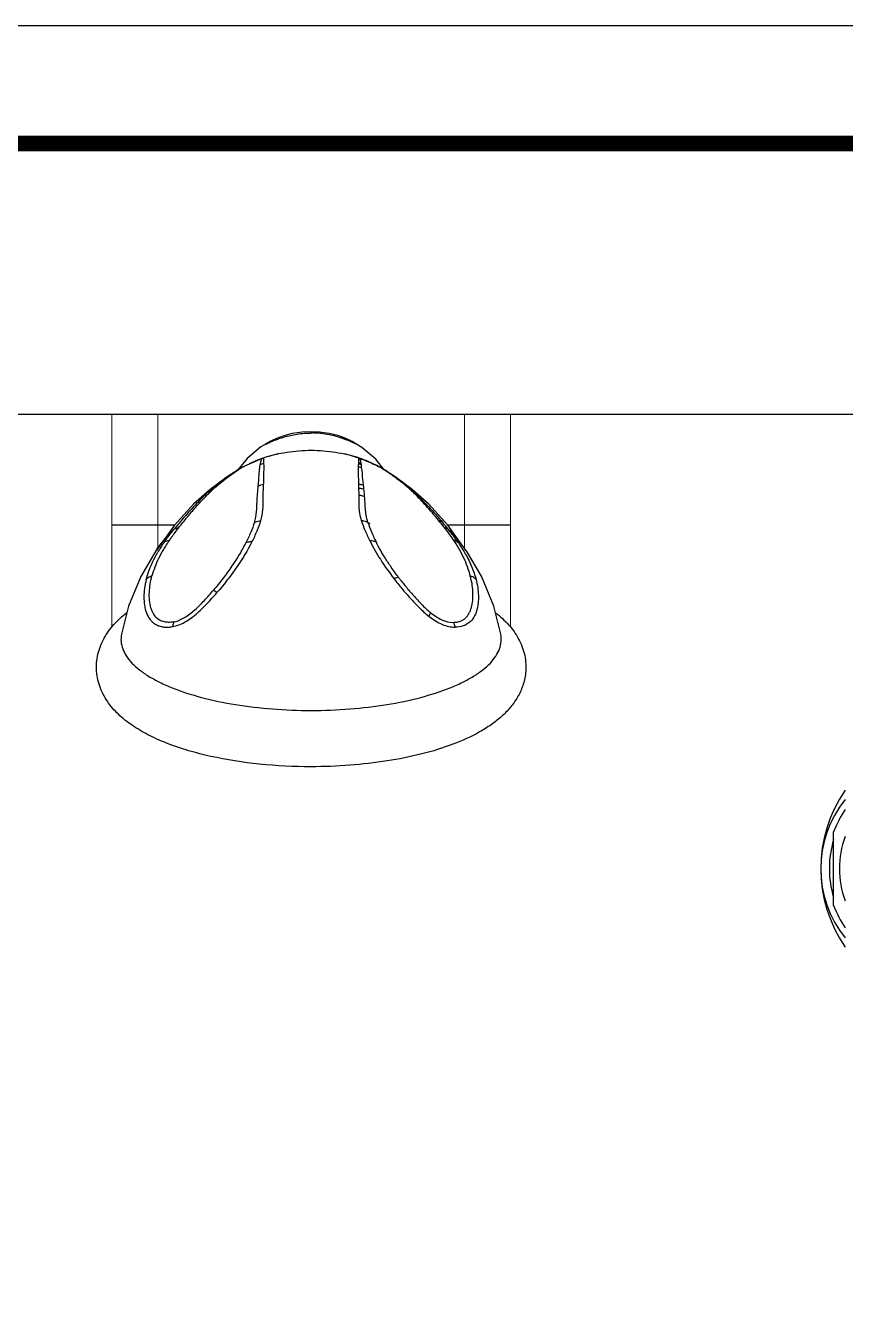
# Model space of a CAD drawing. Header units: millimetres. Extents: x 5308 to 9632, y 1173 to 3839.
# Drawn here: x 8953.8 to 9087.4, y 3629.6 to 3839.1 of the extents above; entities that cross this region are included whole.
import ezdxf

# ---------------------------------------------------------------- set-up
doc = ezdxf.new("R2010")
doc.units = ezdxf.units.MM
doc.header["$LTSCALE"] = 4
doc.layers.get('0').update_dxf_attribs({"linetype": 'CONTINUOUS'})
doc.layers.add('DLB3013-CR2S_시공도$0$1', color=7, linetype='CONTINUOUS')

# ---------------------------------------------------------------- blocks, each defined once
blk = doc.blocks.new('sf45d4vxc')
at = {"color": 7, "linetype": 'Continuous'}
for p, q in [((8740.35, 3608.62), (8740.35, 3608.83)), ((8740.36, 3608.61), (8740.36, 3608.62)), ((8733.4, 3606.99), (8733.31, 3606.95)), ((8733.89, 3607.35), (8733.77, 3607.29)), ((8746.84, 3607.35), (8746.94, 3607.29)), ((8748.63, 3606.28), (8746.94, 3607.29)), ((8747.34, 3606.98), (8746.95, 3607.15)), ((8747.43, 3606.94), (8747.34, 3606.98)), ((8729.91, 3604.45), (8728.42, 3602.61)), ((8732.51, 3604.51), (8732.23, 3604.4)), ((8732.49, 3604.51), (8732.24, 3604.41)), ((8732.51, 3604.51), (8732.49, 3604.51)), ((8748.2, 3604.5), (8748.22, 3604.51)), ((8748.2, 3604.5), (8748.2, 3604.5)), ((8748.39, 3604.44), (8748.39, 3604.44)), ((8729.06, 3602.99), (8728.45, 3602.63)), ((8729.34, 3603.13), (8729.06, 3602.99)), ((8729.12, 3603.02), (8729.06, 3602.99)), ((8729.24, 3603.09), (8729.48, 3603.21)), ((8730.27, 3603.55), (8729.48, 3603.21)), ((8751.08, 3603.3), (8750.48, 3603.6)), ((8751.31, 3603.17), (8751.08, 3603.3)), ((8751.41, 3603.12), (8751.31, 3603.17)), ((8751.38, 3603.14), (8751.35, 3603.15)), ((8751.53, 3603.06), (8751.41, 3603.12)), ((8751.43, 3603.11), (8751.42, 3603.11)), ((8751.52, 3603.06), (8751.51, 3603.07)), ((8751.55, 3603.04), (8751.52, 3603.06)), ((8751.58, 3603.03), (8751.54, 3603.05)), ((8751.56, 3603.04), (8751.55, 3603.04)), ((8751.58, 3603.02), (8751.56, 3603.04)), ((8751.58, 3603.03), (8751.58, 3603.03)), ((8752.34, 3602.58), (8751.58, 3603.03)), ((8751.6, 3603.01), (8751.58, 3603.02)), ((8752.23, 3602.65), (8751.64, 3602.99)), ((8752.21, 3602.64), (8752.19, 3602.66)), ((8752.26, 3602.63), (8752.21, 3602.66)), ((8725.26, 3600.39), (8723.85, 3599.36)), ((8725.46, 3600.6), (8724.9, 3600.18)), ((8726, 3601), (8725.46, 3600.6)), ((8726.51, 3601.36), (8726, 3601)), ((8754.71, 3601), (8754.2, 3601.36)), ((8754.68, 3600.9), (8754.56, 3600.99)), ((8755.25, 3600.6), (8754.71, 3601)), ((8755.22, 3600.56), (8754.83, 3600.85)), ((8755.03, 3600.63), (8755, 3600.65)), ((8755.08, 3600.59), (8755.03, 3600.63)), ((8755.39, 3600.44), (8755.22, 3600.56)), ((8755.81, 3600.18), (8755.25, 3600.6)), ((8755.83, 3600.1), (8755.39, 3600.44)), ((8756.39, 3599.74), (8755.81, 3600.18)), ((8756.36, 3599.66), (8755.83, 3600.1)), ((8756.73, 3599.35), (8756.36, 3599.66)), ((8756.87, 3599.36), (8756.39, 3599.74)), ((8756.73, 3599.35), (8756.73, 3599.35)), ((8757.13, 3598.99), (8756.73, 3599.35)), ((8759.52, 3597.01), (8756.87, 3599.36)), ((8757.34, 3598.79), (8757.13, 3598.99)), ((8762.61, 3593.58), (8759.52, 3597.01)), ((8718.1, 3593.58), (8715.07, 3589.43)), ((8765.64, 3589.43), (8762.61, 3593.58)), ((8715.06, 3589.43), (8715.07, 3589.43)), ((8765.64, 3589.43), (8765.65, 3589.43))]:
    blk.add_line(p, q, dxfattribs=at)
for points in [[(8740.35, 3608.83), (8738.89, 3608.76), (8737.28, 3608.51), (8735.88, 3608.15), (8734.71, 3607.73), (8733.89, 3607.35)], [(8746.84, 3607.35), (8745.9, 3607.77), (8744.69, 3608.19), (8743.27, 3608.54), (8741.7, 3608.77), (8740.35, 3608.83)], [(8741.91, 3608.53), (8741.87, 3608.54), (8741.51, 3608.57), (8741.14, 3608.59), (8740.76, 3608.61), (8740.36, 3608.62)], [(8746.6, 3607.31), (8746.4, 3607.39), (8746.19, 3607.47), (8745.97, 3607.56), (8745.74, 3607.64), (8745.5, 3607.73), (8745.25, 3607.81), (8744.99, 3607.9), (8744.73, 3607.98), (8744.45, 3608.06), (8744.16, 3608.13), (8743.86, 3608.2), (8743.55, 3608.27), (8743.28, 3608.33)], [(8733.77, 3607.29), (8732.17, 3606.35), (8729.91, 3604.45)], [(8733.31, 3606.95), (8733.24, 3606.92), (8733.23, 3606.92)], [(8734.11, 3607.31), (8733.94, 3607.23), (8733.78, 3607.16), (8733.4, 3606.99)], [(8746.95, 3607.15), (8746.78, 3607.23), (8746.6, 3607.31)], [(8747.5, 3606.91), (8747.51, 3606.91), (8747.49, 3606.92), (8747.43, 3606.94)], [(8752.28, 3602.62), (8750.88, 3604.37), (8748.63, 3606.28)], [(8735.04, 3605.25), (8735.05, 3605.26), (8735.04, 3605.25), (8735.01, 3605.25), (8734.94, 3605.23), (8734.17, 3605.03), (8733.11, 3604.72), (8731.72, 3604.24), (8730.24, 3603.6)], [(8745.69, 3605.25), (8745.67, 3605.25), (8745.65, 3605.26)], [(8750.48, 3603.6), (8749.2, 3604.16), (8747.8, 3604.66), (8746.75, 3604.97), (8746, 3605.17), (8745.69, 3605.25)], [(8728.47, 3602.64), (8728.43, 3602.62), (8728.19, 3602.47), (8727.84, 3602.25), (8727.44, 3601.99), (8726.99, 3601.69), (8726.51, 3601.36)], [(8754.2, 3601.36), (8753.72, 3601.69), (8753.27, 3601.99), (8752.86, 3602.26), (8752.51, 3602.48), (8752.26, 3602.63)], [(8754.83, 3600.85), (8753.45, 3601.85), (8752.34, 3602.58)], [(8724.9, 3600.18), (8724.32, 3599.74), (8723.84, 3599.36)], [(8723.84, 3599.36), (8721.19, 3597.01), (8718.1, 3593.58)], [(8715.06, 3589.43), (8712.6, 3585.25), (8710.58, 3580.37), (8709.43, 3575.81)], [(8771.28, 3575.81), (8770.12, 3580.4), (8768.11, 3585.26), (8765.65, 3589.43)]]:
    blk.add_lwpolyline(points, dxfattribs=at)
for centre, radius, start, end in [((8740.35, 3593.67), 14.95, 83.9914, 89.9738), ((8740.28, 3592.96), 15.66, 78.9526, 83.9925), ((8741.42, 3590.09), 18.7, 111.3061, 112.8581), ((8738.67, 3588.61), 20.31, 66.433, 68.1532), ((8747.22, 3601.11), 3.53, 70.735, 73.9415), ((8747.37, 3601.55), 3.07, 70.6712, 74.4), ((8741.49, 3584.34), 21.26, 71.0437, 71.5509), ((8739.87, 3579.68), 26.2, 70.5819, 71.0036), ((8742.15, 3586.18), 19.31, 64.4252, 70.5395), ((8739.71, 3585.5), 20.45, 122.6649, 123.9963), ((8741.74, 3581.07), 25.32, 120.8999, 121.9842), ((8742.41, 3579.95), 26.62, 120.0864, 120.9108), ((8730.8, 3600.02), 3.44, 118.6724, 119.2552), ((8730.95, 3599.75), 3.75, 117.1067, 118.6727), ((8733.38, 3600.73), 3.01, 105.3881, 116.9477), ((8731.48, 3603.39), 1.13, 11.2993, 12.6007), ((8749, 3603.39), 0.905, 166.0018, 167.6201), ((8749.8, 3603.48), 1.27, 177.8383, 179.0125), ((8740.63, 3582.42), 23.34, 62.3679, 62.6745), ((8741.03, 3583.36), 22.32, 62.2491, 62.4862), ((8749.84, 3600.31), 3.22, 60.5642, 61.4837), ((8749.91, 3600.15), 3.32, 60.9144, 62.9084), ((8748.91, 3598.69), 5.09, 60.0726, 60.3201), ((8739.2, 3581.8), 24.57, 59.9452, 60.0944), ((8750.15, 3600.52), 2.89, 61.5108, 63.1564), ((8750.16, 3600.55), 2.86, 60.3648, 61.5111), ((8740.99, 3584.82), 21.06, 57.8788, 59.7418), ((8740.9, 3584.68), 21.23, 57.6162, 57.8071), ((8777.84, 3530.27), 87.64, 126.4018, 126.8636), ((8727.21, 3598.67), 2.55, 109.5845, 122.8802), ((8712.35, 3544.48), 70.54, 52.8627, 53.1215), ((8729.79, 3567.58), 41.59, 52.6783, 52.8046), ((8744.62, 3586.91), 17.22, 52.1822, 52.5948), ((8754.71, 3599.88), 0.854, 53.3153, 56.4002), ((8744.34, 3586.55), 17.68, 51.8715, 52.1826), ((8754.78, 3599.82), 0.862, 53.2359, 56.4209), ((8744.07, 3586.21), 18.12, 51.5328, 51.8713), ((8754.86, 3599.75), 0.87, 53.1444, 56.4453), ((8743.64, 3585.67), 18.81, 50.9315, 51.5311), ((8742.35, 3584.08), 20.85, 49.444, 50.9086), ((8743.32, 3582.19), 21.87, 52.0126, 56.0745), ((8740.27, 3581.67), 24.03, 48.1335, 49.4286), ((8738.23, 3579.4), 27.09, 47.238, 48.1302), ((8737.27, 3578.35), 28.52, 47.0549, 47.2413), ((8735.23, 3576.18), 31.49, 45.722, 47.03), ((8743.66, 3582.63), 21.31, 51.7238, 52.0028), ((8692.11, 3537.75), 89.28, 38.4438, 39.3765), ((8690.42, 3533.93), 93.31, 39.1551, 40.0808), ((8747.27, 3576.91), 22.23, 34.2837, 45.7976), ((8734.31, 3578.23), 21.89, 144.9155, 149.879), ((8745.81, 3577.86), 22.59, 30.1823, 34.9201), ((8746, 3577.97), 22.37, 29.3701, 30.1848)]:
    blk.add_arc(centre, radius, start, end, dxfattribs=at)
for points, knots in [([(8734.63, 3607.51), (8735.05, 3607.68), (8736.18, 3608.07), (8738.09, 3608.49), (8739.59, 3608.61), (8740.36, 3608.61)], [0, 0, 0, 0, 0.232713, 0.609856, 1, 1, 1, 1]), ([(8746.23, 3607.45), (8746.01, 3607.54), (8745.05, 3607.9), (8744.05, 3608.18), (8743.28, 3608.33)], [0, 0, 0, 0, 0.234004, 1, 1, 1, 1]), ([(8748.2, 3604.5), (8746.94, 3604.92), (8744.35, 3605.54), (8740.36, 3605.85), (8736.37, 3605.54), (8733.77, 3604.92), (8732.51, 3604.51)], [0, 0, 0, 0, 0.249515, 0.499996, 0.750483, 1, 1, 1, 1]), ([(8733.34, 3607.06), (8733.28, 3607.03), (8733.2, 3606.98), (8733.11, 3606.92), (8733.06, 3606.88), (8733.01, 3606.86), (8732.99, 3606.83), (8732.98, 3606.82), (8732.98, 3606.81), (8732.98, 3606.81), (8732.99, 3606.81), (8733.01, 3606.82), (8733.05, 3606.83), (8733.1, 3606.85), (8733.16, 3606.88), (8733.24, 3606.92), (8733.37, 3606.97), (8733.46, 3607.02), (8733.53, 3607.05)], [0, 0, 0, 0, 0.186841, 0.262386, 0.324293, 0.371352, 0.402799, 0.418433, 0.4218, 0.426818, 0.435704, 0.448742, 0.487016, 0.540716, 0.608671, 0.689698, 0.782674, 1, 1, 1, 1]), ([(8733.77, 3607.29), (8733.73, 3607.27), (8733.58, 3607.2), (8733.44, 3607.12), (8733.34, 3607.06)], [0, 0, 0, 0, 0.273898, 1, 1, 1, 1]), ([(8733.53, 3607.05), (8733.58, 3607.07), (8733.79, 3607.16), (8733.99, 3607.25), (8734.16, 3607.32)], [0, 0, 0, 0, 0.227223, 1, 1, 1, 1]), ([(8734.14, 3607.41), (8734.12, 3607.41), (8734.03, 3607.41), (8733.95, 3607.38), (8733.89, 3607.35)], [0, 0, 0, 0, 0.26674, 1, 1, 1, 1]), ([(8746.84, 3607.35), (8746.82, 3607.35), (8746.74, 3607.39), (8746.66, 3607.4), (8746.6, 3607.4)], [0, 0, 0, 0, 0.237365, 1, 1, 1, 1]), ([(8747.35, 3606.97), (8747.31, 3606.99), (8747.12, 3607.07), (8746.94, 3607.15), (8746.79, 3607.22)], [0, 0, 0, 0, 0.219342, 1, 1, 1, 1]), ([(8746.94, 3607.29), (8746.98, 3607.27), (8747.12, 3607.2), (8747.26, 3607.12), (8747.36, 3607.07)], [0, 0, 0, 0, 0.271029, 1, 1, 1, 1]), ([(8747.36, 3607.07), (8747.41, 3607.04), (8747.5, 3606.98), (8747.61, 3606.91), (8747.67, 3606.87), (8747.71, 3606.85), (8747.72, 3606.83), (8747.74, 3606.82), (8747.72, 3606.81), (8747.7, 3606.82), (8747.67, 3606.83), (8747.63, 3606.85), (8747.57, 3606.87), (8747.48, 3606.91), (8747.4, 3606.94), (8747.35, 3606.97)], [0, 0, 0, 0, 0.209281, 0.370703, 0.43113, 0.476806, 0.506907, 0.521209, 0.53017, 0.553985, 0.59367, 0.648459, 0.717418, 0.799617, 1, 1, 1, 1]), ([(8732.24, 3604.41), (8732.07, 3604.34), (8731.42, 3604.05), (8730.76, 3603.77), (8730.27, 3603.55)], [0, 0, 0, 0, 0.250773, 1, 1, 1, 1]), ([(8732.23, 3604.39), (8732.21, 3604.36), (8732.21, 3604.3), (8732.19, 3604.2), (8732.16, 3604.09), (8732.11, 3603.96), (8732.09, 3603.8), (8732.06, 3603.62), (8732.03, 3603.49), (8732.01, 3603.42)], [0, 0, 0, 0, 0.106216, 0.189534, 0.305799, 0.446392, 0.599915, 0.778626, 1, 1, 1, 1]), ([(8732.51, 3604.51), (8732.53, 3604.48), (8732.57, 3604.44), (8732.61, 3604.37), (8732.62, 3604.27), (8732.6, 3604.14), (8732.57, 3603.93), (8732.56, 3603.76), (8732.58, 3603.64)], [0, 0, 0, 0, 0.101529, 0.180625, 0.283964, 0.422872, 0.59464, 1, 1, 1, 1]), ([(8748.12, 3603.76), (8748.12, 3603.86), (8748.12, 3604.04), (8748.1, 3604.25), (8748.11, 3604.38), (8748.13, 3604.45), (8748.17, 3604.49), (8748.2, 3604.5)], [0, 0, 0, 0, 0.401334, 0.699173, 0.805533, 0.886434, 1, 1, 1, 1]), ([(8748.12, 3603.76), (8748.16, 3603.75), (8748.29, 3603.74), (8748.42, 3603.71), (8748.51, 3603.67)], [0, 0, 0, 0, 0.258952, 1, 1, 1, 1]), ([(8748.51, 3603.67), (8748.48, 3603.78), (8748.45, 3603.97), (8748.39, 3604.18), (8748.37, 3604.31), (8748.36, 3604.38), (8748.37, 3604.43), (8748.39, 3604.44)], [0, 0, 0, 0, 0.416659, 0.726307, 0.835889, 0.915102, 1, 1, 1, 1]), ([(8748.39, 3604.44), (8748.39, 3604.44), (8748.39, 3604.45), (8748.4, 3604.45), (8748.4, 3604.45)], [0, 0, 0, 0, 0.588612, 1, 1, 1, 1]), ([(8748.39, 3604.44), (8748.64, 3604.35), (8749.64, 3603.97), (8750.63, 3603.53), (8751.34, 3603.16)], [0, 0, 0, 0, 0.250846, 1, 1, 1, 1]), ([(8748.39, 3604.44), (8748.64, 3604.35), (8749.65, 3603.97), (8750.63, 3603.53), (8751.34, 3603.16)], [0, 0, 0, 0, 0.250928, 1, 1, 1, 1]), ([(8725.83, 3600.81), (8726.08, 3600.99), (8726.89, 3601.59), (8727.73, 3602.17), (8728.33, 3602.55)], [0, 0, 0, 0, 0.30362, 1, 1, 1, 1]), ([(8728.27, 3602.45), (8728.13, 3602.36), (8727.49, 3601.92), (8726.86, 3601.45), (8726.36, 3601.07)], [0, 0, 0, 0, 0.210189, 1, 1, 1, 1]), ([(8729.34, 3603.13), (8729.3, 3603.1), (8729.07, 3602.97), (8728.85, 3602.83), (8728.67, 3602.71)], [0, 0, 0, 0, 0.19064, 1, 1, 1, 1]), ([(8729.34, 3603.13), (8729.35, 3603.13), (8729.37, 3603.15), (8729.39, 3603.16), (8729.41, 3603.17)], [0, 0, 0, 0, 0.194426, 1, 1, 1, 1]), ([(8729.41, 3603.17), (8729.42, 3603.17), (8729.44, 3603.18), (8729.47, 3603.2), (8729.48, 3603.21)], [0, 0, 0, 0, 0.303795, 1, 1, 1, 1]), ([(8731.74, 3599.98), (8731.77, 3600.38), (8731.82, 3601.09), (8731.89, 3601.94), (8731.94, 3602.51), (8731.99, 3602.94), (8732.02, 3603.24), (8732.02, 3603.42)], [0, 0, 0, 0, 0.34073, 0.623321, 0.741824, 0.844757, 1, 1, 1, 1]), ([(8732.59, 3603.61), (8732.62, 3603.44), (8732.63, 3603.15), (8732.62, 3602.74), (8732.61, 3602.18), (8732.61, 3601.36), (8732.6, 3600.68), (8732.6, 3600.3)], [0, 0, 0, 0, 0.156485, 0.259435, 0.377647, 0.660104, 1, 1, 1, 1]), ([(8748.08, 3603.11), (8748.08, 3603.16), (8748.08, 3603.32), (8748.09, 3603.48), (8748.12, 3603.59)], [0, 0, 0, 0, 0.287279, 1, 1, 1, 1]), ([(8748.08, 3603.11), (8748.13, 3603.11), (8748.3, 3603.1), (8748.46, 3603.06), (8748.58, 3603.01)], [0, 0, 0, 0, 0.259308, 1, 1, 1, 1]), ([(8748.11, 3600.3), (8748.1, 3600.85), (8748.1, 3601.78), (8748.09, 3602.72), (8748.09, 3603.11)], [0, 0, 0, 0, 0.581156, 1, 1, 1, 1]), ([(8748.12, 3603.61), (8748.16, 3603.61), (8748.3, 3603.6), (8748.44, 3603.56), (8748.54, 3603.53)], [0, 0, 0, 0, 0.259139, 1, 1, 1, 1]), ([(8748.12, 3603.59), (8748.15, 3603.59), (8748.3, 3603.57), (8748.44, 3603.54), (8748.53, 3603.5)], [0, 0, 0, 0, 0.259153, 1, 1, 1, 1]), ([(8748.13, 3603.63), (8748.17, 3603.63), (8748.3, 3603.62), (8748.44, 3603.59), (8748.54, 3603.55)], [0, 0, 0, 0, 0.259126, 1, 1, 1, 1]), ([(8748.58, 3603.01), (8748.57, 3603.06), (8748.55, 3603.22), (8748.53, 3603.38), (8748.53, 3603.5)], [0, 0, 0, 0, 0.288806, 1, 1, 1, 1]), ([(8748.89, 3600.11), (8748.85, 3600.41), (8748.76, 3601.38), (8748.68, 3602.35), (8748.58, 3603.01)], [0, 0, 0, 0, 0.310826, 1, 1, 1, 1]), ([(8754.56, 3600.99), (8754.33, 3601.16), (8753.58, 3601.72), (8752.82, 3602.26), (8752.27, 3602.61)], [0, 0, 0, 0, 0.301377, 1, 1, 1, 1]), ([(8725.26, 3600.39), (8725.15, 3600.31), (8724.7, 3599.96), (8724.26, 3599.59), (8723.94, 3599.31)], [0, 0, 0, 0, 0.242541, 1, 1, 1, 1]), ([(8724.09, 3599.18), (8724.47, 3599.54), (8725.21, 3600.19), (8725.99, 3600.79), (8726.36, 3601.07)], [0, 0, 0, 0, 0.532772, 1, 1, 1, 1]), ([(8731.1, 3594.03), (8731.27, 3594.61), (8731.5, 3595.71), (8731.52, 3597.3), (8731.62, 3598.69), (8731.7, 3599.57), (8731.74, 3599.98)], [0, 0, 0, 0, 0.303077, 0.559706, 0.791836, 1, 1, 1, 1]), ([(8732.15, 3594.33), (8732.32, 3594.93), (8732.54, 3596.04), (8732.53, 3597.63), (8732.55, 3599.02), (8732.59, 3599.89), (8732.6, 3600.3)], [0, 0, 0, 0, 0.306815, 0.563723, 0.794157, 1, 1, 1, 1]), ([(8748.11, 3600.3), (8748.18, 3600.3), (8748.45, 3600.27), (8748.71, 3600.19), (8748.89, 3600.11)], [0, 0, 0, 0, 0.258171, 1, 1, 1, 1]), ([(8748.14, 3599.66), (8748.14, 3599.71), (8748.13, 3599.93), (8748.12, 3600.14), (8748.11, 3600.3)], [0, 0, 0, 0, 0.257014, 1, 1, 1, 1]), ([(8748.16, 3598.51), (8748.16, 3598.61), (8748.16, 3598.99), (8748.15, 3599.37), (8748.14, 3599.66)], [0, 0, 0, 0, 0.258984, 1, 1, 1, 1]), ([(8748.14, 3599.66), (8748.21, 3599.65), (8748.49, 3599.62), (8748.77, 3599.53), (8748.96, 3599.45)], [0, 0, 0, 0, 0.257847, 1, 1, 1, 1]), ([(8748.96, 3599.45), (8748.96, 3599.5), (8748.93, 3599.72), (8748.91, 3599.95), (8748.89, 3600.11)], [0, 0, 0, 0, 0.257006, 1, 1, 1, 1]), ([(8754.56, 3600.99), (8754.58, 3600.98), (8754.68, 3600.95), (8754.77, 3600.9), (8754.83, 3600.85)], [0, 0, 0, 0, 0.260357, 1, 1, 1, 1]), ([(8756.31, 3599.57), (8756.35, 3599.56), (8756.5, 3599.5), (8756.64, 3599.42), (8756.73, 3599.35)], [0, 0, 0, 0, 0.263989, 1, 1, 1, 1]), ([(8723.94, 3599.31), (8723.48, 3598.9), (8722.53, 3598.01), (8720.48, 3595.89), (8718.97, 3594.11), (8717.94, 3592.84)], [0, 0, 0, 0, 0.207715, 0.444343, 1, 1, 1, 1]), ([(8718.73, 3593.13), (8719.21, 3593.74), (8720.13, 3594.89), (8721.52, 3596.51), (8722.82, 3597.92), (8723.67, 3598.78), (8724.09, 3599.18)], [0, 0, 0, 0, 0.287216, 0.549856, 0.788644, 1, 1, 1, 1]), ([(8748.19, 3596.64), (8748.18, 3596.96), (8748.18, 3597.58), (8748.17, 3598.21), (8748.16, 3598.51)], [0, 0, 0, 0, 0.516695, 1, 1, 1, 1]), ([(8748.16, 3598.51), (8748.24, 3598.5), (8748.56, 3598.46), (8748.86, 3598.36), (8749.07, 3598.26)], [0, 0, 0, 0, 0.257284, 1, 1, 1, 1]), ([(8749.07, 3598.26), (8749.06, 3598.37), (8749.03, 3598.76), (8749, 3599.15), (8748.96, 3599.45)], [0, 0, 0, 0, 0.258631, 1, 1, 1, 1]), ([(8749.61, 3594.03), (8749.5, 3594.43), (8749.32, 3595.19), (8749.19, 3596.29), (8749.15, 3597.31), (8749.1, 3597.95), (8749.07, 3598.26)], [0, 0, 0, 0, 0.289968, 0.546599, 0.780218, 1, 1, 1, 1]), ([(8761.13, 3594.39), (8760.46, 3595.2), (8759.2, 3596.68), (8757.86, 3598.1), (8757.21, 3598.73)], [0, 0, 0, 0, 0.537921, 1, 1, 1, 1]), ([(8757.34, 3598.79), (8758.07, 3598.11), (8759.61, 3596.55), (8761.05, 3594.91), (8761.81, 3594.01)], [0, 0, 0, 0, 0.458484, 1, 1, 1, 1]), ([(8748.56, 3594.33), (8748.45, 3594.73), (8748.27, 3595.5), (8748.2, 3596.27), (8748.19, 3596.64)], [0, 0, 0, 0, 0.533247, 1, 1, 1, 1]), ([(8731.1, 3594.03), (8730.93, 3593.49), (8730.51, 3592.37), (8729.99, 3591.29), (8729.7, 3590.73)], [0, 0, 0, 0, 0.467707, 1, 1, 1, 1]), ([(8730.71, 3590.87), (8731.01, 3591.46), (8731.55, 3592.6), (8731.99, 3593.77), (8732.15, 3594.33)], [0, 0, 0, 0, 0.53326, 1, 1, 1, 1]), ([(8731.1, 3594.03), (8731.18, 3594.07), (8731.51, 3594.22), (8731.87, 3594.31), (8732.15, 3594.33)], [0, 0, 0, 0, 0.242857, 1, 1, 1, 1]), ([(8748.56, 3594.33), (8748.72, 3593.8), (8749.13, 3592.68), (8749.63, 3591.6), (8749.92, 3591.03)], [0, 0, 0, 0, 0.467895, 1, 1, 1, 1]), ([(8749.61, 3594.03), (8749.53, 3594.07), (8749.2, 3594.22), (8748.83, 3594.31), (8748.56, 3594.33)], [0, 0, 0, 0, 0.24335, 1, 1, 1, 1]), ([(8749.61, 3594.03), (8749.77, 3593.52), (8750.17, 3592.46), (8750.66, 3591.42), (8750.93, 3590.88)], [0, 0, 0, 0, 0.468748, 1, 1, 1, 1]), ([(8749.99, 3593.81), (8749.92, 3593.84), (8749.8, 3593.93), (8749.67, 3594), (8749.61, 3594.03)], [0, 0, 0, 0, 0.505189, 1, 1, 1, 1]), ([(8761.13, 3594.39), (8761.19, 3594.37), (8761.44, 3594.28), (8761.67, 3594.14), (8761.81, 3594.01)], [0, 0, 0, 0, 0.264254, 1, 1, 1, 1]), ([(8763.52, 3591.26), (8763.28, 3591.61), (8762.8, 3592.28), (8762.3, 3592.94), (8762.04, 3593.26)], [0, 0, 0, 0, 0.504156, 1, 1, 1, 1]), ([(8762.04, 3593.26), (8762.11, 3593.24), (8762.37, 3593.14), (8762.62, 3592.99), (8762.77, 3592.84)], [0, 0, 0, 0, 0.263946, 1, 1, 1, 1]), ([(8717.24, 3591.1), (8716.89, 3590.63), (8716.27, 3589.68), (8715.48, 3588.22), (8714.86, 3586.78), (8714.54, 3585.8), (8714.41, 3585.32)], [0, 0, 0, 0, 0.271474, 0.52605, 0.76822, 1, 1, 1, 1]), ([(8715.07, 3589.43), (8715.27, 3589.74), (8716.14, 3590.94), (8717.13, 3592.06), (8717.94, 3592.84)], [0, 0, 0, 0, 0.248873, 1, 1, 1, 1]), ([(8716.39, 3590.81), (8716.52, 3590.99), (8717.01, 3591.68), (8717.54, 3592.35), (8717.94, 3592.84)], [0, 0, 0, 0, 0.252223, 1, 1, 1, 1]), ([(8716.39, 3590.81), (8716.45, 3590.86), (8716.7, 3591.02), (8717.01, 3591.09), (8717.24, 3591.1)], [0, 0, 0, 0, 0.2281, 1, 1, 1, 1]), ([(8717.24, 3591.1), (8717.36, 3591.28), (8717.66, 3591.71), (8718.16, 3592.38), (8718.54, 3592.88), (8718.73, 3593.13)], [0, 0, 0, 0, 0.253323, 0.631095, 1, 1, 1, 1]), ([(8718.73, 3593.13), (8718.65, 3593.12), (8718.37, 3593.08), (8718.1, 3592.97), (8717.94, 3592.84)], [0, 0, 0, 0, 0.26991, 1, 1, 1, 1]), ([(8764.33, 3590.79), (8764.08, 3591.15), (8763.57, 3591.84), (8763.04, 3592.51), (8762.77, 3592.84)], [0, 0, 0, 0, 0.50393, 1, 1, 1, 1]), ([(8766.3, 3585.31), (8766.04, 3586.33), (8765.26, 3588.4), (8764.16, 3590.31), (8763.52, 3591.26)], [0, 0, 0, 0, 0.476723, 1, 1, 1, 1]), ([(8763.52, 3591.26), (8763.59, 3591.24), (8763.89, 3591.12), (8764.16, 3590.95), (8764.33, 3590.79)], [0, 0, 0, 0, 0.261504, 1, 1, 1, 1]), ([(8713.48, 3584.74), (8713.58, 3585.12), (8714.04, 3586.67), (8714.75, 3588.15), (8715.37, 3589.22)], [0, 0, 0, 0, 0.237936, 1, 1, 1, 1]), ([(8729.7, 3590.73), (8729.39, 3590.1), (8728.66, 3588.82), (8727.43, 3586.89), (8726.01, 3584.91), (8724.95, 3583.62), (8724.4, 3582.97)], [0, 0, 0, 0, 0.223727, 0.467817, 0.728122, 1, 1, 1, 1]), ([(8730.71, 3590.87), (8729.99, 3589.47), (8728.71, 3587.39), (8726.73, 3584.68), (8725.6, 3583.29), (8725, 3582.61)], [0, 0, 0, 0, 0.467223, 0.727763, 1, 1, 1, 1]), ([(8730.71, 3590.87), (8730.62, 3590.87), (8730.28, 3590.87), (8729.94, 3590.81), (8729.7, 3590.73)], [0, 0, 0, 0, 0.265224, 1, 1, 1, 1]), ([(8750.93, 3590.88), (8750.85, 3590.91), (8750.53, 3591.01), (8750.18, 3591.04), (8749.92, 3591.03)], [0, 0, 0, 0, 0.234748, 1, 1, 1, 1]), ([(8749.92, 3591.03), (8750.44, 3590.01), (8751.67, 3587.89), (8753.08, 3585.9), (8753.86, 3584.87)], [0, 0, 0, 0, 0.470519, 1, 1, 1, 1]), ([(8754.6, 3585.08), (8754.23, 3585.57), (8753.52, 3586.56), (8752.25, 3588.47), (8751.41, 3589.92), (8750.93, 3590.88)], [0, 0, 0, 0, 0.270721, 0.52881, 1, 1, 1, 1]), ([(8765.49, 3588.94), (8765.69, 3588.59), (8766.4, 3587.25), (8766.95, 3585.82), (8767.23, 3584.74)], [0, 0, 0, 0, 0.264032, 1, 1, 1, 1]), ([(8714.41, 3585.32), (8714.32, 3585.29), (8713.98, 3585.15), (8713.67, 3584.94), (8713.48, 3584.74)], [0, 0, 0, 0, 0.262444, 1, 1, 1, 1]), ([(8718.02, 3577.84), (8717.78, 3577.78), (8717.31, 3577.74), (8716.63, 3577.79), (8716.01, 3577.95), (8715.3, 3578.29), (8714.78, 3578.9), (8714.43, 3579.58), (8714.16, 3580.34), (8713.98, 3581.38), (8713.96, 3582.67), (8714.1, 3584), (8714.29, 3584.88), (8714.41, 3585.32)], [0, 0, 0, 0, 0.073457, 0.139453, 0.200637, 0.25831, 0.369991, 0.427004, 0.485273, 0.607135, 0.734472, 0.865143, 1, 1, 1, 1]), ([(8754.6, 3585.08), (8754.49, 3585.07), (8754.24, 3585.01), (8753.99, 3584.93), (8753.86, 3584.87)], [0, 0, 0, 0, 0.44848, 1, 1, 1, 1]), ([(8753.86, 3584.87), (8754.28, 3584.33), (8755.14, 3583.25), (8756.51, 3581.67), (8757.94, 3580.15), (8758.98, 3579.2), (8759.52, 3578.77)], [0, 0, 0, 0, 0.246066, 0.497184, 0.750135, 1, 1, 1, 1]), ([(8754.6, 3585.08), (8754.98, 3584.58), (8755.78, 3583.58), (8756.81, 3582.37), (8757.68, 3581.41), (8758.34, 3580.7), (8759.04, 3580.03), (8759.52, 3579.6), (8759.77, 3579.4)], [0, 0, 0, 0, 0.245785, 0.496361, 0.622713, 0.749322, 0.875377, 1, 1, 1, 1]), ([(8763.5, 3577.76), (8763.71, 3577.76), (8764.11, 3577.8), (8764.67, 3577.94), (8765.18, 3578.18), (8765.6, 3578.52), (8765.93, 3578.95), (8766.2, 3579.41), (8766.41, 3579.92), (8766.61, 3580.65), (8766.74, 3581.63), (8766.74, 3583.27), (8766.52, 3584.5), (8766.3, 3585.31)], [0, 0, 0, 0, 0.06648, 0.128403, 0.186976, 0.243793, 0.300666, 0.35805, 0.416491, 0.476533, 0.601601, 0.731064, 1, 1, 1, 1]), ([(8767.23, 3584.74), (8767.17, 3584.81), (8766.9, 3585.05), (8766.56, 3585.23), (8766.3, 3585.32)], [0, 0, 0, 0, 0.238806, 1, 1, 1, 1]), ([(8713.48, 3584.74), (8713.36, 3584.27), (8713.17, 3583.33), (8713.06, 3581.93), (8713.15, 3580.57), (8713.45, 3579.3), (8713.94, 3578.36), (8714.51, 3577.76), (8715.01, 3577.4), (8715.61, 3577.14), (8716.28, 3576.99), (8717.02, 3576.96), (8717.53, 3577.01), (8717.79, 3577.06)], [0, 0, 0, 0, 0.134601, 0.264373, 0.389802, 0.509724, 0.623668, 0.679646, 0.736319, 0.795197, 0.85795, 0.925921, 1, 1, 1, 1]), ([(8718.02, 3577.84), (8718.17, 3577.87), (8718.45, 3577.95), (8718.87, 3578.11), (8719.31, 3578.31), (8719.89, 3578.63), (8720.6, 3579.12), (8721.7, 3580.02), (8722.72, 3581.06), (8723.69, 3582.14), (8724.17, 3582.69), (8724.4, 3582.97)], [0, 0, 0, 0, 0.051876, 0.106712, 0.163776, 0.223145, 0.346822, 0.475176, 0.737673, 0.869214, 1, 1, 1, 1]), ([(8725, 3582.61), (8724.89, 3582.68), (8724.7, 3582.81), (8724.49, 3582.92), (8724.4, 3582.97)], [0, 0, 0, 0, 0.562759, 1, 1, 1, 1]), ([(8767.23, 3584.74), (8767.34, 3584.31), (8767.52, 3583.43), (8767.64, 3582.13), (8767.59, 3580.86), (8767.37, 3579.66), (8766.91, 3578.57), (8766.17, 3577.66), (8765.09, 3577.08), (8764.26, 3576.97), (8763.83, 3576.98)], [0, 0, 0, 0, 0.136653, 0.269031, 0.397171, 0.520444, 0.637987, 0.751614, 0.868598, 1, 1, 1, 1]), ([(8717.79, 3577.06), (8718.46, 3577.18), (8719.83, 3577.75), (8721.66, 3579.08), (8723.38, 3580.77), (8724.47, 3581.99), (8725, 3582.61)], [0, 0, 0, 0, 0.218911, 0.470197, 0.734672, 1, 1, 1, 1]), ([(8740.35, 3554.23), (8737.54, 3554.23), (8732.04, 3554.5), (8725.37, 3555.53), (8720.45, 3556.78), (8717.13, 3557.89), (8714.13, 3559.19), (8711.47, 3560.7), (8709.16, 3562.46), (8707.26, 3564.54), (8705.89, 3566.99), (8705.24, 3569.75), (8705.46, 3572.59), (8706.49, 3575.21), (8708.15, 3577.48), (8709.53, 3578.73), (8710.27, 3579.31)], [0, 0, 0, 0, 0.161528, 0.314552, 0.385691, 0.452461, 0.514705, 0.57273, 0.62749, 0.680464, 0.733274, 0.786761, 0.840482, 0.89363, 0.946367, 1, 1, 1, 1]), ([(8759.77, 3579.4), (8759.76, 3579.35), (8759.69, 3579.14), (8759.6, 3578.93), (8759.52, 3578.77)], [0, 0, 0, 0, 0.212964, 1, 1, 1, 1]), ([(8759.52, 3578.77), (8759.87, 3578.49), (8760.58, 3577.99), (8761.69, 3577.4), (8762.77, 3577.05), (8763.49, 3576.98), (8763.83, 3576.98)], [0, 0, 0, 0, 0.283004, 0.547466, 0.786584, 1, 1, 1, 1]), ([(8759.77, 3579.4), (8760.07, 3579.16), (8760.68, 3578.7), (8761.88, 3578.04), (8762.87, 3577.74), (8763.5, 3577.76)], [0, 0, 0, 0, 0.282149, 0.548093, 1, 1, 1, 1]), ([(8770.42, 3579.32), (8771.18, 3578.73), (8772.6, 3577.44), (8774.29, 3575.1), (8775.14, 3572.84), (8775.38, 3570.93), (8775.35, 3569.96), (8775.3, 3569.48)], [0, 0, 0, 0, 0.251266, 0.498295, 0.747463, 0.873577, 1, 1, 1, 1]), ([(8717.79, 3577.06), (8717.81, 3577.13), (8717.86, 3577.4), (8717.94, 3577.66), (8718.02, 3577.84)], [0, 0, 0, 0, 0.259272, 1, 1, 1, 1]), ([(8763.5, 3577.76), (8763.53, 3577.7), (8763.67, 3577.45), (8763.77, 3577.18), (8763.83, 3576.98)], [0, 0, 0, 0, 0.24345, 1, 1, 1, 1]), ([(8709.43, 3575.81), (8709.36, 3575.42), (8709.32, 3574.61), (8709.61, 3573.39), (8710.22, 3572.2), (8711.16, 3571.06), (8712.39, 3569.96), (8713.91, 3568.92), (8715.7, 3567.95), (8718.54, 3566.69), (8722.65, 3565.39), (8728.13, 3564.26), (8734.12, 3563.56), (8738.25, 3563.4), (8740.35, 3563.4)], [0, 0, 0, 0, 0.03307, 0.066831, 0.103214, 0.143688, 0.189178, 0.240166, 0.296797, 0.35897, 0.498635, 0.655553, 0.824633, 1, 1, 1, 1]), ([(8740.35, 3563.4), (8742.46, 3563.4), (8746.59, 3563.56), (8752.58, 3564.26), (8758.06, 3565.39), (8762.17, 3566.69), (8765.01, 3567.95), (8766.8, 3568.92), (8768.32, 3569.96), (8769.55, 3571.06), (8770.48, 3572.2), (8771.1, 3573.39), (8771.39, 3574.61), (8771.35, 3575.42), (8771.28, 3575.81)], [0, 0, 0, 0, 0.175367, 0.344447, 0.501365, 0.64103, 0.703203, 0.759834, 0.810822, 0.856312, 0.896786, 0.933169, 0.96693, 1, 1, 1, 1]), ([(8775.3, 3569.47), (8775.22, 3568.78), (8774.92, 3567.42), (8774.04, 3565.53), (8772.84, 3563.84), (8771.37, 3562.35), (8769.68, 3561.03), (8767.1, 3559.42), (8763.34, 3557.74), (8758.28, 3556.19), (8752.65, 3555.07), (8746.61, 3554.39), (8742.46, 3554.23), (8740.35, 3554.23)], [0, 0, 0, 0, 0.051068, 0.101425, 0.151675, 0.202288, 0.254256, 0.308397, 0.425209, 0.554731, 0.695872, 0.845645, 1, 1, 1, 1])]:
    blk.add_open_spline(points, degree=3, knots=knots, dxfattribs=at)
for points in [[(8734.27, 3607.39), (8734.23, 3607.4), (8734.18, 3607.4), (8734.14, 3607.41)], [(8746.6, 3607.4), (8746.55, 3607.4), (8746.5, 3607.39), (8746.46, 3607.38)], [(8732.24, 3604.41), (8732.23, 3604.41), (8732.23, 3604.4), (8732.23, 3604.4)], [(8748.13, 3603.63), (8748.13, 3603.67), (8748.12, 3603.71), (8748.12, 3603.76)], [(8748.54, 3603.55), (8748.53, 3603.59), (8748.52, 3603.63), (8748.51, 3603.67)], [(8748.12, 3603.61), (8748.13, 3603.62), (8748.13, 3603.63), (8748.13, 3603.63)], [(8748.54, 3603.53), (8748.54, 3603.53), (8748.54, 3603.54), (8748.54, 3603.55)], [(8731.74, 3599.98), (8732.01, 3600.13), (8732.3, 3600.24), (8732.6, 3600.3)]]:
    blk.add_open_spline(points, degree=3, dxfattribs=at)

msp = doc.modelspace()

# ---------------------------------------------------------------- linework, layer by layer
at = {"ltscale": 0.5}
for p, q in [((8612.06, 3775.79), (9320.97, 3775.79)), ((8967.82, 3757.79), (8978.15, 3757.79)), ((9022.5, 3757.79), (9032.82, 3757.79))]:
    msp.add_line(p, q, dxfattribs=at)
at = {"color": 7, "linetype": 'Continuous'}
msp.add_line((9085.49, 3695.71), (9085.49, 3707.74), dxfattribs=at)
at = {"ltscale": 0.5}
msp.add_lwpolyline([(8504.1, 3012.32), (9632.5, 3012.32), (9632.5, 3839.12), (8504.1, 3839.12)], close=True, dxfattribs=at)
at = {"color": 5, "linetype": 'ByBlock', "lineweight": 200, "const_width": 2.6}
msp.add_lwpolyline([(8522.24, 3047.72), (9614.24, 3047.72), (9614.24, 3819.92), (8522.24, 3819.92)], close=True, dxfattribs=at)
at = {"color": 7, "linetype": 'Continuous'}
for centre, radius, start, end in [((9105.89, 3701.73), 22.5, 145.3864, 214.6882), ((9101.39, 3701.73), 18, 141.1736, 218.8264), ((9101.39, 3701.73), 17, 145.5065, 159.2759), ((9101.39, 3701.73), 16.6, 163.3812, 196.3677), ((9101.39, 3701.73), 14.97, 159.5652, 200.4348), ((9101.39, 3701.73), 17, 200.7243, 214.4935)]:
    msp.add_arc(centre, radius, start, end, dxfattribs=at)
at = {"layer": 'DLB3013-CR2S_시공도$0$1', "color": 7, "linetype": 'Continuous', "lineweight": 18}
for p, q in [((8967.82, 3775.79), (8967.82, 3741.14)), ((8975.32, 3775.79), (8967.82, 3775.79)), ((9025.32, 3775.79), (8975.32, 3775.79)), ((9032.82, 3775.79), (9025.32, 3775.79)), ((9032.82, 3741.14), (9032.82, 3775.79))]:
    msp.add_line(p, q, dxfattribs=at)
at = {"layer": 'DLB3013-CR2S_시공도$0$1', "color": 7, "linetype": 'Continuous', "lineweight": 13}
for p, q in [((8975.32, 3753.94), (8975.32, 3775.79)), ((9025.32, 3753.95), (9025.32, 3775.79)), ((9032.81, 3741.14), (9032.82, 3741.14))]:
    msp.add_line(p, q, dxfattribs=at)
at = {"layer": 'DLB3013-CR2S_시공도$0$1', "color": 7, "linetype": 'Continuous', "lineweight": 18}
msp.add_arc((9022.82, 3741.14), 10, 359.924, 0, dxfattribs=at)

# ---------------------------------------------------------------- block references
at = {"color": 0}
msp.add_blockref('sf45d4vxc', (259.97, 164.12), dxfattribs=at)

doc.saveas('drawing.dxf')
